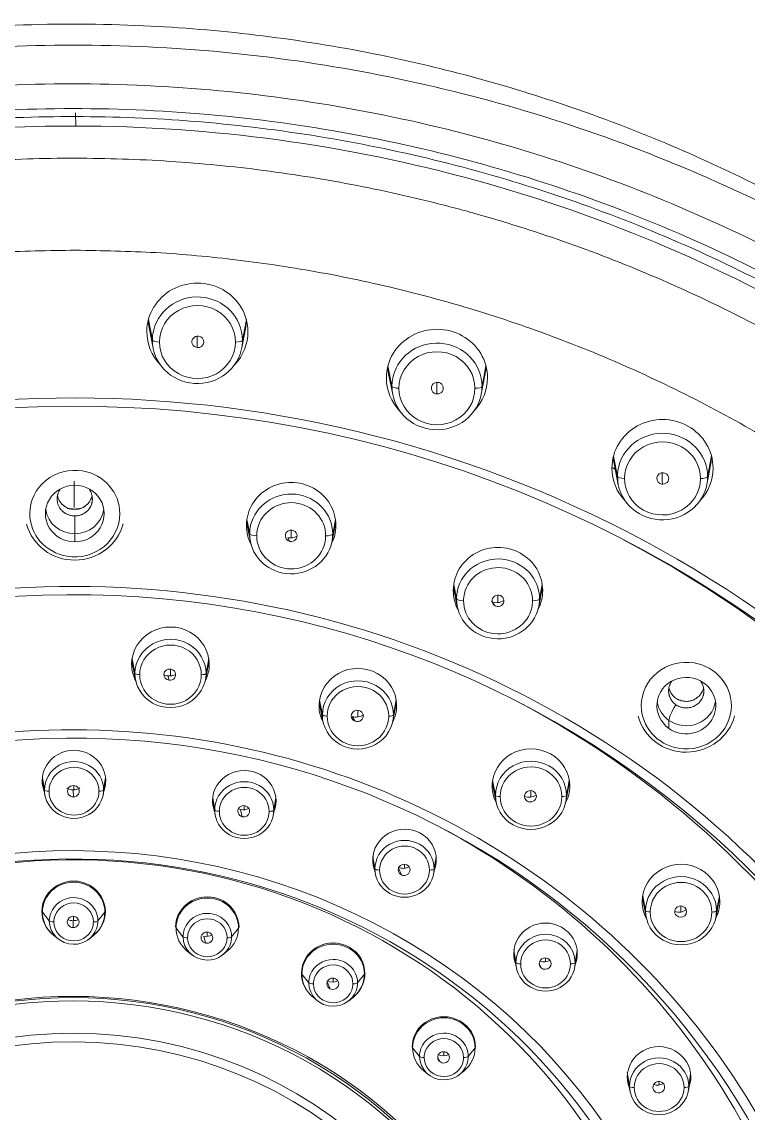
# Model space of a CAD drawing. Extents: x 16539 to 19738, y -91 to 2224.
# Drawn here: x 17563.62 to 17594.5, y 1135.6 to 1182 of the extents above; entities that cross this region are included whole.
import ezdxf

# ---------------------------------------------------------------- set-up
doc = ezdxf.new("R2010")
doc.units = 0
doc.header["$LTSCALE"] = 10
doc.header["$MEASUREMENT"] = 0
doc.layers.add('1', color=7, linetype='CONTINUOUS')

msp = doc.modelspace()

# ---------------------------------------------------------------- linework, layer by layer
at = {"layer": '1', "color": 7, "linetype": 'Continuous', "lineweight": 13}
for p, q in [((17565.913, 1177.566), (17565.91, 1178.13)), ((17569.004, 1169.334), (17569.173, 1168.462)), ((17573.167, 1169.341), (17573.003, 1168.456)), ((17571.083, 1168.144), (17571.081, 1168.632)), ((17579.186, 1167.37), (17579.355, 1166.499)), ((17583.35, 1167.377), (17583.185, 1166.493)), ((17581.266, 1166.177), (17581.264, 1166.665)), ((17588.774, 1163.535), (17588.943, 1162.663)), ((17592.937, 1163.542), (17592.772, 1162.657)), ((17573.309, 1160.226), (17573.19, 1160.836)), ((17576.838, 1160.22), (17576.954, 1160.839)), ((17565.873, 1159.887), (17565.872, 1160.231)), ((17574.924, 1160.064), (17575.02, 1159.905)), ((17575.07, 1160.053), (17575.069, 1160.385)), ((17582.101, 1157.464), (17581.983, 1158.075)), ((17585.631, 1157.459), (17585.746, 1158.078)), ((17583.63, 1157.293), (17583.762, 1157.159)), ((17583.862, 1157.304), (17583.861, 1157.623)), ((17568.311, 1154.922), (17568.434, 1154.293)), ((17571.572, 1154.926), (17571.453, 1154.288)), ((17569.94, 1154.187), (17569.938, 1154.481)), ((17569.836, 1154.189), (17569.884, 1154)), ((17576.276, 1153.162), (17576.398, 1152.532)), ((17579.537, 1153.165), (17579.418, 1152.528)), ((17577.904, 1152.44), (17577.903, 1152.727)), ((17577.659, 1152.466), (17577.797, 1152.257)), ((17591.131, 1152.298), (17591.132, 1151.953)), ((17564.583, 1149.34), (17564.498, 1149.865)), ((17567.1, 1149.336), (17567.182, 1149.867)), ((17565.815, 1149.043), (17565.813, 1149.339)), ((17565.838, 1149.524), (17565.838, 1149.339)), ((17583.633, 1149.741), (17583.755, 1149.112)), ((17586.894, 1149.744), (17586.775, 1149.107)), ((17571.736, 1149.009), (17571.821, 1148.483)), ((17574.42, 1149.011), (17574.338, 1148.48)), ((17585.011, 1148.974), (17585.107, 1148.865)), ((17585.261, 1149.037), (17585.26, 1149.311)), ((17572.922, 1148.503), (17572.996, 1148.199)), ((17573.075, 1148.674), (17573.076, 1148.492)), ((17578.549, 1146.513), (17578.634, 1145.987)), ((17579.889, 1146.182), (17579.889, 1146.007)), ((17581.233, 1146.515), (17581.151, 1145.983)), ((17579.634, 1146.014), (17579.756, 1145.728)), ((17590.014, 1144.833), (17590.136, 1144.204)), ((17593.274, 1144.836), (17593.156, 1144.199)), ((17564.497, 1144.141), (17564.477, 1144.241)), ((17567.154, 1144.137), (17567.173, 1144.24)), ((17591.642, 1144.15), (17591.641, 1144.407)), ((17564.497, 1144.141), (17564.792, 1143.771)), ((17565.806, 1143.485), (17565.803, 1143.78)), ((17565.822, 1143.966), (17565.823, 1143.78)), ((17567.154, 1144.137), (17566.861, 1143.768)), ((17570.179, 1143.469), (17570.16, 1143.569)), ((17570.179, 1143.469), (17570.474, 1143.099)), ((17571.505, 1143.298), (17571.505, 1143.114)), ((17572.836, 1143.464), (17572.543, 1143.095)), ((17572.836, 1143.464), (17572.855, 1143.568)), ((17571.357, 1143.127), (17571.43, 1142.824)), ((17587.227, 1142.523), (17587.145, 1141.992)), ((17585.622, 1141.925), (17585.705, 1141.773)), ((17585.882, 1142.194), (17585.883, 1142.03)), ((17575.528, 1141.509), (17575.509, 1141.609)), ((17575.528, 1141.509), (17575.824, 1141.139)), ((17578.185, 1141.504), (17577.893, 1141.135)), ((17578.185, 1141.504), (17578.205, 1141.608)), ((17576.604, 1141.174), (17576.726, 1140.888)), ((17576.854, 1141.342), (17576.855, 1141.16)), ((17580.234, 1138.375), (17580.215, 1138.475)), ((17580.234, 1138.375), (17580.53, 1138.005)), ((17581.56, 1138.21), (17581.56, 1138.034)), ((17582.891, 1138.371), (17582.599, 1138.002)), ((17582.891, 1138.371), (17582.91, 1138.474)), ((17581.303, 1137.942), (17581.386, 1137.789)), ((17592.052, 1137.269), (17591.97, 1136.737)), ((17590.707, 1136.941), (17590.708, 1136.791))]:
    msp.add_line(p, q, dxfattribs=at)
at = {"layer": '1', "color": 7, "linetype": 'Continuous', "lineweight": 18}
for p, q in [((17569.032, 1168.998), (17569.207, 1168.115)), ((17572.972, 1168.13), (17573.139, 1169.014)), ((17579.214, 1167.035), (17579.389, 1166.152)), ((17583.154, 1166.167), (17583.321, 1167.051)), ((17588.802, 1163.199), (17588.976, 1162.316)), ((17592.741, 1162.331), (17592.909, 1163.215)), ((17573.178, 1160.726), (17573.34, 1159.906)), ((17576.81, 1159.92), (17576.965, 1160.741)), ((17581.97, 1157.964), (17582.132, 1157.144)), ((17585.602, 1157.158), (17585.758, 1157.979)), ((17568.3, 1154.832), (17568.46, 1154.02)), ((17571.429, 1154.031), (17571.583, 1154.845)), ((17576.264, 1153.071), (17576.425, 1152.259)), ((17579.394, 1152.271), (17579.548, 1153.084)), ((17564.492, 1149.797), (17564.599, 1149.149)), ((17567.086, 1149.158), (17567.188, 1149.808)), ((17583.622, 1149.651), (17583.782, 1148.839)), ((17586.751, 1148.85), (17586.905, 1149.664)), ((17571.73, 1148.941), (17571.836, 1148.292)), ((17574.324, 1148.302), (17574.425, 1148.951)), ((17578.543, 1146.444), (17578.65, 1145.796)), ((17581.137, 1145.806), (17581.239, 1146.455)), ((17590.002, 1144.742), (17590.162, 1143.93)), ((17593.131, 1143.942), (17593.285, 1144.755)), ((17591.436, 1144.007), (17591.448, 1143.994)), ((17564.973, 1143.159), (17565.163, 1143.006)), ((17566.496, 1143.011), (17566.685, 1143.166)), ((17570.655, 1142.486), (17570.845, 1142.334)), ((17572.178, 1142.339), (17572.367, 1142.493)), ((17584.537, 1142.453), (17584.643, 1141.805)), ((17587.131, 1141.814), (17587.232, 1142.464)), ((17576.005, 1140.527), (17576.195, 1140.374)), ((17577.528, 1140.379), (17577.717, 1140.533)), ((17580.711, 1137.393), (17580.901, 1137.24)), ((17582.234, 1137.245), (17582.422, 1137.399)), ((17589.362, 1137.198), (17589.469, 1136.55)), ((17591.956, 1136.56), (17592.057, 1137.209)), ((17590.472, 1136.601), (17590.494, 1136.563))]:
    msp.add_line(p, q, dxfattribs=at)
for centre, major_axis, ratio, start_param, end_param in [((17565.793, 1117.918), (-62.049, -0.257), 0.961303, 4.706476, 7.291782), ((17565.793, 1117.918), (-62.049, -0.257), 0.961303, 4.15009, 4.706476), ((17571.086, 1168.821), (2.15, 0.009), 0.96126, 6.277434, 9.419027), ((17571.088, 1168.459), (-1.915, -0.008), 0.96126, 3.135841, 6.136072), ((17571.084, 1169.373), (-2.089, -0.008), 0.96126, 0.029039, 0.183798), ((17571.084, 1169.373), (-2.089, -0.008), 0.96126, 2.957784, 3.112541), ((17571.086, 1168.821), (2.15, 0.009), 0.96126, 3.135841, 3.886977), ((17571.086, 1168.821), (2.15, 0.009), 0.96126, 5.537785, 6.277434), ((17581.269, 1166.857), (2.15, 0.009), 0.96126, 6.277434, 9.419027), ((17571.088, 1168.459), (-1.915, -0.008), 0.96126, 6.277434, 9.283065), ((17571.088, 1168.459), (-1.915, -0.008), 0.96126, 6.136072, 6.277434), ((17571.107, 1168.388), (-0.254, -0.004), 0.965007, 4.596504, 7.738097), ((17571.107, 1168.388), (-0.254, -0.004), 0.965007, 1.454912, 4.596504), ((17571.088, 1168.459), (-1.915, -0.008), 0.96126, 2.999879, 3.135841), ((17581.27, 1166.496), (-1.915, -0.008), 0.96126, 3.135841, 6.136072), ((17581.266, 1167.41), (-2.089, -0.008), 0.96126, 0.029044, 0.1838), ((17581.266, 1167.41), (-2.089, -0.008), 0.96126, 2.957783, 3.112549), ((17581.269, 1166.857), (2.15, 0.009), 0.96126, 3.135841, 3.886977), ((17581.27, 1166.496), (-1.915, -0.008), 0.96126, 6.277434, 9.283065), ((17581.27, 1166.496), (-1.915, -0.008), 0.96126, 6.136072, 6.277434), ((17581.286, 1166.421), (-0.254, -0.009), 0.964357, 4.38065, 7.522243), ((17581.286, 1166.421), (-0.254, -0.009), 0.964357, 1.239057, 4.38065), ((17581.269, 1166.857), (2.15, 0.009), 0.96126, 5.537785, 6.277434), ((17581.27, 1166.496), (-1.915, -0.008), 0.96126, 2.999879, 3.135841), ((17565.791, 1118.295), (49.268, 0.196), 0.96126, 0.007554, 3.135841), ((17590.856, 1163.022), (2.15, 0.009), 0.96126, 6.277434, 9.419027), ((17590.858, 1162.66), (-1.915, -0.008), 0.96126, 3.135841, 6.136072), ((17590.854, 1163.574), (-2.089, -0.008), 0.96126, 0.029042, 0.183796), ((17590.854, 1163.574), (-2.089, -0.008), 0.96126, 2.957787, 3.112536), ((17590.856, 1163.022), (2.15, 0.009), 0.96126, 3.135841, 3.887026), ((17590.858, 1162.66), (-1.915, -0.008), 0.96126, 6.136072, 6.277434), ((17590.87, 1162.583), (-0.254, -0.012), 0.963208, 4.170756, 7.312348), ((17590.87, 1162.583), (-0.254, -0.012), 0.963208, 1.029163, 4.170756), ((17590.856, 1163.022), (2.15, 0.009), 0.96126, 5.537785, 6.277434), ((17575.072, 1160.586), (1.9, 0.008), 0.96126, 6.277434, 9.419027), ((17590.858, 1162.66), (-1.915, -0.008), 0.96126, 6.277434, 9.283065), ((17590.858, 1162.66), (-1.915, -0.008), 0.96126, 2.999879, 3.135841), ((17565.876, 1161.088), (1.25, 0.005), 0.96126, 1.565041, 4.706634), ((17565.876, 1161.088), (1.25, 0.005), 0.96126, 4.706634, 7.848227), ((17575.073, 1160.223), (-1.765, -0.007), 0.96126, 3.135841, 6.060304), ((17565.867, 1163.211), (-2.006, -0.008), 0.96126, 1.410564, 1.565041), ((17565.867, 1163.211), (-2.006, -0.008), 0.96126, 1.565041, 1.70602), ((17565.875, 1161.14), (-2.113, -0.008), 0.96126, 0.246361, 2.895215), ((17575.072, 1160.586), (1.9, 0.008), 0.96126, 3.135841, 3.602417), ((17575.073, 1160.223), (-1.765, -0.007), 0.96126, 6.060304, 6.277434), ((17575.072, 1160.586), (1.9, 0.008), 0.96126, 5.822394, 6.277434), ((17575.073, 1160.223), (-1.765, -0.007), 0.96126, 6.277434, 9.203879), ((17575.073, 1160.142), (-0.252, -0.005), 0.963422, 4.48327, 7.624862), ((17575.039, 1160.58), (-0.548, -0.01), 0.963422, 1.341677, 2.101354), ((17575.073, 1160.142), (-0.252, -0.005), 0.963422, 1.341677, 4.48327), ((17575.073, 1160.223), (-1.765, -0.007), 0.96126, 2.920694, 3.135841), ((17583.864, 1157.824), (1.9, 0.008), 0.96126, 6.277434, 9.419027), ((17583.866, 1157.461), (-1.765, -0.007), 0.96126, 3.135841, 6.060304), ((17565.788, 1119.122), (40.069, 0.159), 0.96126, 0.010615, 3.135841), ((17583.864, 1157.824), (1.9, 0.008), 0.96126, 3.135841, 3.602368), ((17583.866, 1157.461), (-1.765, -0.007), 0.96126, 6.060304, 6.277434), ((17583.864, 1157.824), (1.9, 0.008), 0.96126, 5.822394, 6.277434), ((17583.866, 1157.461), (-1.765, -0.007), 0.96126, 6.277434, 9.203875), ((17583.802, 1157.828), (-0.548, -0.016), 0.962797, 1.12152, 2.155448), ((17583.865, 1157.381), (-0.252, -0.007), 0.962797, 4.263113, 7.404706), ((17583.865, 1157.381), (-0.252, -0.007), 0.962797, 1.12152, 4.263113), ((17583.866, 1157.461), (-1.765, -0.007), 0.96126, 2.920689, 3.135841), ((17569.942, 1154.68), (1.65, 0.007), 0.96126, 6.277434, 9.419027), ((17569.943, 1154.291), (-1.51, -0.006), 0.96126, 3.135841, 6.277434), ((17569.942, 1154.68), (1.65, 0.007), 0.96126, 3.135841, 3.613069), ((17569.913, 1154.24), (-0.251, -0.002), 0.962568, 4.591032, 7.732624), ((17569.913, 1154.24), (-0.251, -0.002), 0.962568, 1.449439, 4.591032), ((17569.942, 1154.68), (1.65, 0.007), 0.96126, 5.811693, 6.277434), ((17577.907, 1152.919), (1.65, 0.007), 0.96126, 6.277434, 9.419027), ((17569.943, 1154.291), (-1.51, -0.006), 0.96126, 6.277434, 9.419027), ((17569.898, 1154.712), (-0.547, -0.004), 0.962568, 1.115842, 1.449439), ((17569.898, 1154.712), (-0.547, -0.004), 0.962568, 1.449439, 2.07113), ((17577.908, 1152.53), (-1.51, -0.006), 0.96126, 3.135841, 6.277434), ((17591.869, 1152.924), (1.25, 0.005), 0.96126, 0.936723, 4.078316), ((17591.869, 1152.924), (1.25, 0.005), 0.96126, 4.078316, 7.219908), ((17577.907, 1152.919), (1.65, 0.007), 0.96126, 3.135841, 3.613069), ((17577.88, 1152.485), (-0.252, -0.004), 0.962294, 4.359348, 7.50094), ((17577.88, 1152.485), (-0.252, -0.004), 0.962294, 1.217755, 4.359348), ((17577.907, 1152.919), (1.65, 0.007), 0.96126, 5.811693, 6.277434), ((17577.908, 1152.53), (-1.51, -0.006), 0.96126, 6.277434, 9.419027), ((17577.841, 1152.962), (-0.547, -0.008), 0.962294, 1.217755, 2.188998), ((17591.868, 1152.976), (-2.113, -0.008), 0.96126, 0.246361, 2.895215), ((17565.784, 1119.949), (32.869, 0.13), 0.96126, 0.014207, 3.135841), ((17565.84, 1149.726), (1.35, 0.005), 0.96126, 6.277434, 9.419027), ((17585.264, 1149.499), (1.65, 0.007), 0.96126, 6.277434, 9.419027), ((17565.842, 1149.338), (-1.258, -0.005), 0.96126, 3.135841, 6.277434), ((17585.265, 1149.11), (-1.51, -0.006), 0.96126, 3.135841, 6.277434), ((17573.078, 1148.87), (1.35, 0.005), 0.96126, 6.277434, 9.419027), ((17565.84, 1149.726), (1.35, 0.005), 0.96126, 3.135841, 3.506205), ((17565.842, 1149.338), (-1.258, -0.005), 0.96126, 6.277434, 9.419027), ((17565.813, 1149.792), (-0.472, -0.002), 0.961853, 0.929913, 1.56584), ((17565.816, 1149.284), (-0.251, -0.001), 0.961853, 4.707433, 7.849026), ((17565.813, 1149.792), (-0.472, -0.002), 0.961853, 1.56584, 2.201325), ((17565.816, 1149.284), (-0.251, -0.001), 0.961853, 1.56584, 4.707433), ((17565.84, 1149.726), (1.35, 0.005), 0.96126, 5.918605, 6.277434), ((17573.079, 1148.481), (-1.258, -0.005), 0.96126, 3.135841, 6.277434), ((17585.264, 1149.499), (1.65, 0.007), 0.96126, 3.135841, 3.613069), ((17585.242, 1149.07), (-0.252, -0.005), 0.961812, 4.13012, 7.271712), ((17585.264, 1149.499), (1.65, 0.007), 0.96126, 5.811693, 6.277434), ((17573.078, 1148.87), (1.35, 0.005), 0.96126, 3.135841, 3.506205), ((17573.078, 1148.87), (1.35, 0.005), 0.96126, 5.918605, 6.277434), ((17585.265, 1149.11), (-1.51, -0.006), 0.96126, 6.277434, 9.419027), ((17585.179, 1149.558), (-0.547, -0.011), 0.961812, 1.198032, 2.14861), ((17585.242, 1149.07), (-0.252, -0.005), 0.961812, 0.988527, 4.13012), ((17573.079, 1148.481), (-1.258, -0.005), 0.96126, 6.277434, 9.419027), ((17573.056, 1148.434), (-0.251, -0.002), 0.961781, 4.462037, 7.60363), ((17573.036, 1148.944), (-0.472, -0.004), 0.961781, 1.109614, 1.320445), ((17573.036, 1148.944), (-0.472, -0.004), 0.961781, 1.320445, 2.093081), ((17573.056, 1148.434), (-0.251, -0.002), 0.961781, 1.320445, 4.462037), ((17579.891, 1146.373), (1.35, 0.005), 0.96126, 6.277434, 9.419027), ((17579.893, 1145.985), (-1.258, -0.005), 0.96126, 3.135841, 6.277434), ((17565.781, 1120.774), (26.663, 0.106), 0.96126, 0.018859, 3.135841), ((17579.891, 1146.373), (1.35, 0.005), 0.96126, 3.135841, 3.506205), ((17579.836, 1146.458), (-0.472, -0.005), 0.961589, 1.075941, 2.113696), ((17579.873, 1145.942), (-0.251, -0.003), 0.961589, 4.217534, 7.359126), ((17579.873, 1145.942), (-0.251, -0.003), 0.961589, 1.075941, 4.217534), ((17579.891, 1146.373), (1.35, 0.005), 0.96126, 5.918605, 6.277434), ((17591.644, 1144.59), (1.65, 0.007), 0.96126, 6.277434, 9.419027), ((17579.893, 1145.985), (-1.258, -0.005), 0.96126, 6.277434, 9.419027), ((17591.646, 1144.201), (-1.51, -0.006), 0.96126, 3.135841, 6.277434), ((17565.825, 1144.167), (1.35, 0.005), 0.96126, 6.277434, 9.419027), ((17565.825, 1144.139), (-1.328, -0.005), 0.96126, 4.706638, 6.277434), ((17565.825, 1144.139), (-1.328, -0.005), 0.96126, 3.135841, 4.706638), ((17565.827, 1143.769), (-1.034, -0.004), 0.96126, 4.706638, 5.933467), ((17565.827, 1143.769), (-1.034, -0.004), 0.96126, 3.135841, 4.706638), ((17571.507, 1143.495), (1.35, 0.005), 0.96126, 6.277434, 9.419027), ((17571.507, 1143.467), (-1.328, -0.005), 0.96126, 4.706638, 6.277434), ((17571.507, 1143.467), (-1.328, -0.005), 0.96126, 3.135841, 4.706638), ((17591.644, 1144.59), (1.65, 0.007), 0.96126, 3.135841, 3.61302), ((17591.627, 1144.165), (-0.252, -0.005), 0.961223, 3.904246, 7.045839), ((17591.545, 1144.668), (-0.547, -0.012), 0.961223, 1.234384, 2.175684), ((17591.627, 1144.165), (-0.252, -0.005), 0.961223, 0.762654, 3.904246), ((17591.644, 1144.59), (1.65, 0.007), 0.96126, 5.811742, 6.277434), ((17565.825, 1144.167), (1.35, 0.005), 0.96126, 3.135841, 3.989913), ((17565.825, 1144.139), (-1.328, -0.005), 0.96126, 6.277434, 7.153889), ((17565.827, 1143.769), (-1.034, -0.004), 0.96126, 5.933467, 6.277434), ((17565.827, 1143.769), (-1.034, -0.004), 0.96126, 6.277434, 7.84823), ((17565.806, 1143.725), (-0.25, -0.001), 0.961409, 4.707491, 7.849084), ((17565.804, 1144.268), (-0.508, -0.002), 0.961409, 1.111644, 1.565898), ((17565.804, 1144.268), (-0.508, -0.002), 0.961409, 1.565898, 2.030559), ((17565.806, 1143.725), (-0.25, -0.001), 0.961409, 1.565898, 4.707491), ((17565.825, 1144.139), (-1.328, -0.005), 0.96126, 2.270897, 3.135841), ((17565.825, 1144.167), (1.35, 0.005), 0.96126, 5.422185, 6.277434), ((17565.827, 1143.769), (-1.034, -0.004), 0.96126, 2.791875, 3.135841), ((17571.509, 1143.097), (-1.034, -0.004), 0.96126, 4.706638, 5.933467), ((17571.509, 1143.097), (-1.034, -0.004), 0.96126, 3.135841, 4.706638), ((17591.646, 1144.201), (-1.51, -0.006), 0.96126, 6.277434, 9.419027), ((17565.827, 1143.769), (-1.034, -0.004), 0.96126, 1.565045, 2.791875), ((17571.507, 1143.467), (-1.328, -0.005), 0.96126, 6.277434, 7.153889), ((17571.509, 1143.097), (-1.034, -0.004), 0.96126, 5.933467, 6.277434), ((17571.491, 1143.058), (-0.25, -0.001), 0.961391, 4.464852, 7.606445), ((17571.491, 1143.058), (-0.25, -0.001), 0.961391, 1.323259, 4.464852), ((17571.507, 1143.467), (-1.328, -0.005), 0.96126, 2.270897, 3.135841), ((17585.885, 1142.382), (1.35, 0.005), 0.96126, 6.277434, 9.419027), ((17571.509, 1143.097), (-1.034, -0.004), 0.96126, 6.277434, 7.84823), ((17571.479, 1143.602), (-0.508, -0.002), 0.961391, 1.323259, 2.044353), ((17571.509, 1143.097), (-1.034, -0.004), 0.96126, 2.791875, 3.135841), ((17576.857, 1141.535), (1.35, 0.005), 0.96126, 6.277434, 9.419027), ((17585.886, 1141.994), (-1.258, -0.005), 0.96126, 3.135841, 6.277431), ((17571.509, 1143.097), (-1.034, -0.004), 0.96126, 1.565045, 2.791875), ((17576.857, 1141.507), (-1.328, -0.005), 0.96126, 4.706638, 6.277434), ((17576.857, 1141.507), (-1.328, -0.005), 0.96126, 3.135841, 4.706638), ((17585.885, 1142.382), (1.35, 0.005), 0.96126, 3.135841, 3.506205), ((17585.885, 1142.382), (1.35, 0.005), 0.96126, 5.918605, 6.277434), ((17576.858, 1141.137), (-1.034, -0.004), 0.96126, 4.706638, 5.933467), ((17576.858, 1141.137), (-1.034, -0.004), 0.96126, 3.135841, 4.706638), ((17585.886, 1141.994), (-1.258, -0.005), 0.96126, 6.277431, 9.419027), ((17585.871, 1141.953), (-0.251, -0.003), 0.961321, 3.97456, 7.116153), ((17585.82, 1142.479), (-0.472, -0.006), 0.961321, 1.181242, 2.125831), ((17585.871, 1141.953), (-0.251, -0.003), 0.961321, 0.832968, 3.97456), ((17576.857, 1141.535), (1.35, 0.005), 0.96126, 3.135841, 3.971848), ((17576.857, 1141.507), (-1.328, -0.005), 0.96126, 6.277434, 7.153889), ((17576.858, 1141.137), (-1.034, -0.004), 0.96126, 5.933467, 6.277434), ((17576.857, 1141.507), (-1.328, -0.005), 0.96126, 2.270897, 3.135841), ((17576.857, 1141.535), (1.35, 0.005), 0.96126, 5.495815, 6.277434), ((17565.778, 1121.475), (19.8, 0.079), 0.96126, 6.277434, 9.419027), ((17565.779, 1121.337), (-19.8, -0.079), 0.96126, 3.135841, 6.277434), ((17576.858, 1141.137), (-1.034, -0.004), 0.96126, 6.277434, 7.84823), ((17576.823, 1141.648), (-0.508, -0.003), 0.961343, 1.080836, 2.055318), ((17576.843, 1141.101), (-0.251, -0.001), 0.961343, 4.222428, 7.364021), ((17576.843, 1141.101), (-0.251, -0.001), 0.961343, 1.080836, 4.222428), ((17576.858, 1141.137), (-1.034, -0.004), 0.96126, 2.791875, 3.135841), ((17565.779, 1121.337), (20, 0.079), 0.96126, 6.277434, 9.419027), ((17576.858, 1141.137), (-1.034, -0.004), 0.96126, 1.565045, 2.791875), ((17581.562, 1138.401), (1.35, 0.005), 0.96126, 6.277434, 9.419027), ((17581.563, 1138.373), (-1.328, -0.005), 0.96126, 4.706638, 6.277434), ((17581.563, 1138.373), (-1.328, -0.005), 0.96126, 3.135841, 4.706638), ((17565.779, 1121.415), (-18.287, -0.073), 0.96126, 3.135841, 6.273075), ((17565.779, 1121.337), (-17.988, -0.071), 0.96126, 3.135841, 6.273075), ((17581.564, 1138.003), (-1.034, -0.004), 0.96126, 4.706638, 5.933467), ((17581.564, 1138.003), (-1.034, -0.004), 0.96126, 3.135841, 4.706638), ((17581.563, 1138.373), (-1.328, -0.005), 0.96126, 6.277434, 7.153889), ((17581.564, 1138.003), (-1.034, -0.004), 0.96126, 5.933467, 6.277434), ((17581.552, 1137.97), (-0.251, -0.001), 0.961277, 3.980379, 7.121972), ((17581.563, 1138.373), (-1.328, -0.005), 0.96126, 2.270897, 3.135841), ((17590.71, 1137.127), (1.35, 0.005), 0.96126, 6.277434, 9.419027), ((17581.564, 1138.003), (-1.034, -0.004), 0.96126, 6.277434, 7.84823), ((17581.525, 1138.522), (-0.508, -0.003), 0.961277, 1.161634, 2.062583), ((17581.552, 1137.97), (-0.251, -0.001), 0.961277, 0.838787, 3.980379), ((17581.564, 1138.003), (-1.034, -0.004), 0.96126, 2.791875, 3.135841), ((17590.712, 1136.739), (-1.258, -0.005), 0.96126, 3.135841, 6.277435), ((17581.564, 1138.003), (-1.034, -0.004), 0.96126, 1.565045, 2.791875), ((17590.71, 1137.127), (1.35, 0.005), 0.96126, 3.135841, 3.506205), ((17590.701, 1136.7), (-0.251, -0.003), 0.961041, 3.733374, 6.874967), ((17590.638, 1137.239), (-0.472, -0.005), 0.961041, 1.217205, 2.128218), ((17590.701, 1136.7), (-0.251, -0.003), 0.961041, 0.591782, 3.733374), ((17590.71, 1137.127), (1.35, 0.005), 0.96126, 5.918605, 6.277434), ((17590.712, 1136.739), (-1.258, -0.005), 0.96126, 6.277435, 9.419027)]:
    msp.add_ellipse(centre, major_axis=major_axis, ratio=ratio, start_param=start_param, end_param=end_param, dxfattribs=at)
at = {"layer": '1', "color": 7, "linetype": 'Continuous', "lineweight": 13}
for centre, major_axis, ratio, start_param, end_param in [((17571.088, 1168.381), (-1.615, -0.006), 0.96126, 3.135841, 6.277434), ((17569.473, 1168.466), (-0.3, 0.001), 0.275637, 0.054009, 1.572446), ((17571.088, 1168.381), (-1.615, -0.006), 0.96126, 6.277434, 9.419027), ((17572.703, 1168.461), (0.3, -0.001), 0.275637, 4.714038, 6.232475), ((17581.27, 1166.417), (-1.615, -0.006), 0.96126, 3.135841, 6.277434), ((17579.655, 1166.502), (-0.3, 0.001), 0.275637, 0.054009, 1.572446), ((17582.885, 1166.497), (0.3, -0.001), 0.275637, 4.714038, 6.232475), ((17565.792, 1118.167), (49.767, 0.198), 0.96126, 6.277434, 9.419027), ((17581.27, 1166.417), (-1.615, -0.006), 0.96126, 6.277434, 9.419027), ((17590.858, 1162.582), (-1.615, -0.006), 0.96126, 3.135841, 6.277434), ((17565.876, 1161.088), (-1.914, -0.008), 0.96126, 4.535099, 6.277434), ((17565.876, 1161.088), (-1.914, -0.008), 0.96126, 3.135841, 4.535099), ((17589.242, 1162.667), (-0.3, 0.001), 0.275637, 0.054009, 1.572446), ((17590.858, 1162.582), (-1.615, -0.006), 0.96126, 6.277434, 9.419027), ((17592.473, 1162.662), (0.3, -0.001), 0.275637, 4.714038, 6.232475), ((17575.074, 1160.145), (-1.465, -0.006), 0.96126, 3.135841, 6.060304), ((17565.876, 1161.088), (-1.914, -0.008), 0.96126, 6.277434, 7.676692), ((17565.875, 1161.433), (-1.25, -0.005), 0.96126, 0.143863, 1.565041), ((17565.876, 1161.088), (-1.914, -0.008), 0.96126, 1.393506, 3.135841), ((17565.875, 1161.433), (-0.002, -1.25), 0.001617, 5.076448, 6.003933), ((17565.875, 1161.433), (-1.25, -0.005), 0.96126, 1.565041, 2.997755), ((17573.608, 1160.23), (0.3, -0.001), 0.275637, 3.195602, 4.714038), ((17575.074, 1160.145), (-1.465, -0.006), 0.96126, 6.277434, 9.203879), ((17575.074, 1160.145), (-1.465, -0.006), 0.96126, 6.060304, 6.277434), ((17575.074, 1160.145), (-1.465, -0.006), 0.96126, 2.920694, 3.135841), ((17576.539, 1160.225), (-0.3, 0.001), 0.275637, 1.572446, 3.090882), ((17565.788, 1118.994), (48.632, 0.193), 0.96126, 0.007554, 1.064866), ((17583.866, 1157.383), (-1.465, -0.006), 0.96126, 3.135841, 6.060304), ((17565.788, 1118.994), (40.567, 0.161), 0.96126, 6.277434, 9.419027), ((17583.866, 1157.383), (-1.465, -0.006), 0.96126, 6.060304, 6.277434), ((17582.401, 1157.468), (0.3, -0.001), 0.275637, 3.195602, 4.714038), ((17583.866, 1157.383), (-1.465, -0.006), 0.96126, 6.277434, 9.203875), ((17583.866, 1157.383), (-1.465, -0.006), 0.96126, 2.920689, 3.135841), ((17585.331, 1157.463), (-0.3, 0.001), 0.275637, 1.572446, 3.090882), ((17569.944, 1154.239), (-1.31, -0.005), 0.96126, 3.135841, 6.277434), ((17591.869, 1152.924), (-1.914, -0.008), 0.96126, 4.535099, 6.277434), ((17591.869, 1152.924), (-1.914, -0.008), 0.96126, 3.135841, 4.535099), ((17568.633, 1154.296), (0.2, 0), 0.275637, 3.195602, 4.714038), ((17569.944, 1154.239), (-1.31, -0.005), 0.96126, 6.277434, 9.419027), ((17571.254, 1154.292), (-0.2, 0), 0.275637, 1.572446, 3.090882), ((17577.909, 1152.478), (-1.31, -0.005), 0.96126, 3.135841, 6.277434), ((17565.785, 1119.821), (39.432, 0.157), 0.96126, 0.010614, 1.064011), ((17591.867, 1153.269), (-1.25, -0.005), 0.96126, 0.143863, 0.936723), ((17591.867, 1153.269), (-1.25, -0.005), 0.96126, 0.936723, 2.997706), ((17591.869, 1152.924), (-1.914, -0.008), 0.96126, 6.277434, 7.676692), ((17591.867, 1153.269), (0.717, 1.024), 0.163299, 1.987293, 2.914563), ((17591.869, 1152.924), (-1.914, -0.008), 0.96126, 1.393506, 3.135841), ((17576.598, 1152.535), (0.2, 0), 0.275637, 3.195602, 4.714038), ((17577.909, 1152.478), (-1.31, -0.005), 0.96126, 6.277434, 9.419027), ((17579.219, 1152.531), (-0.2, 0), 0.275637, 1.572446, 3.090882), ((17565.785, 1119.821), (33.368, 0.132), 0.96126, 6.277434, 9.419027), ((17565.842, 1149.285), (-1.059, -0.004), 0.96126, 3.135841, 6.277434), ((17585.266, 1149.057), (-1.31, -0.005), 0.96126, 3.135841, 6.277434), ((17564.783, 1149.342), (0.2, 0), 0.275637, 3.186875, 4.714038), ((17566.9, 1149.338), (-0.2, 0), 0.275637, 1.572446, 3.099609), ((17573.079, 1148.429), (-1.059, -0.004), 0.96126, 3.135841, 6.277434), ((17565.842, 1149.285), (-1.059, -0.004), 0.96126, 6.277434, 9.419027), ((17583.955, 1149.115), (-0.2, 0), 0.275637, 0.054009, 1.572446), ((17585.266, 1149.057), (-1.31, -0.005), 0.96126, 6.277434, 9.419027), ((17586.576, 1149.111), (0.2, 0), 0.275637, 4.714038, 6.232475), ((17572.021, 1148.486), (-0.2, 0), 0.275637, 0.045282, 1.572446), ((17573.079, 1148.429), (-1.059, -0.004), 0.96126, 6.277434, 9.419027), ((17574.138, 1148.482), (0.2, 0), 0.275637, 4.714038, 6.241201), ((17565.782, 1120.648), (32.232, 0.128), 0.96126, 0.014207, 1.063076), ((17565.782, 1120.648), (27.161, 0.108), 0.96126, 6.277434, 9.419027), ((17579.893, 1145.932), (-1.059, -0.004), 0.96126, 3.135841, 6.277434), ((17565.779, 1121.337), (-26.038, -0.103), 0.96126, 3.160452, 6.277434), ((17578.834, 1145.989), (-0.2, 0), 0.275637, 0.045282, 1.572446), ((17579.893, 1145.932), (-1.059, -0.004), 0.96126, 6.277434, 9.419027), ((17580.951, 1145.986), (0.2, 0), 0.275637, 4.714038, 6.241201), ((17591.646, 1144.149), (-1.31, -0.005), 0.96126, 3.135841, 6.277434), ((17565.827, 1143.726), (-0.839, -0.003), 0.96126, 3.135841, 5.933467), ((17564.987, 1143.782), (0.2, 0), 0.275637, 3.359127, 4.714038), ((17565.827, 1143.726), (-0.839, -0.003), 0.96126, 5.933467, 6.277434), ((17566.666, 1143.78), (-0.2, 0), 0.275637, 1.572446, 2.927356), ((17571.509, 1143.054), (-0.839, -0.003), 0.96126, 3.135841, 5.933467), ((17590.335, 1144.206), (-0.2, 0), 0.275637, 0.054009, 1.572446), ((17591.646, 1144.149), (-1.31, -0.005), 0.96126, 6.277434, 9.419027), ((17592.956, 1144.202), (0.2, 0), 0.275637, 4.714038, 6.232475), ((17565.827, 1143.726), (-0.839, -0.003), 0.96126, 6.277434, 9.07506), ((17565.827, 1143.726), (-0.839, -0.003), 0.96126, 2.791875, 3.135841), ((17571.509, 1143.054), (-0.839, -0.003), 0.96126, 5.933467, 6.277434), ((17570.67, 1143.11), (0.2, 0), 0.275637, 3.359127, 4.714038), ((17571.509, 1143.054), (-0.839, -0.003), 0.96126, 6.277434, 9.07506), ((17571.509, 1143.054), (-0.839, -0.003), 0.96126, 2.791875, 3.135841), ((17572.348, 1143.107), (-0.2, 0), 0.275637, 1.572446, 2.927356), ((17585.887, 1141.941), (-1.059, -0.004), 0.96126, 3.135841, 6.277434), ((17576.859, 1141.094), (-0.839, -0.003), 0.96126, 3.135841, 5.933467), ((17584.828, 1141.998), (-0.2, 0), 0.275637, 0.045282, 1.572446), ((17585.887, 1141.941), (-1.059, -0.004), 0.96126, 6.277434, 9.419027), ((17586.945, 1141.994), (0.2, 0), 0.275637, 4.714038, 6.241201), ((17576.019, 1141.15), (0.2, 0), 0.275637, 3.359127, 4.714038), ((17576.859, 1141.094), (-0.839, -0.003), 0.96126, 5.933467, 6.277434), ((17576.859, 1141.094), (-0.839, -0.003), 0.96126, 6.277434, 9.07506), ((17576.859, 1141.094), (-0.839, -0.003), 0.96126, 2.791875, 3.135841), ((17577.697, 1141.147), (-0.2, 0), 0.275637, 1.572446, 2.927356), ((17581.564, 1137.96), (-0.839, -0.003), 0.96126, 3.135841, 5.933467), ((17581.564, 1137.96), (-0.839, -0.003), 0.96126, 5.933467, 6.277434), ((17580.725, 1138.016), (0.2, 0), 0.275637, 3.359127, 4.714038), ((17581.564, 1137.96), (-0.839, -0.003), 0.96126, 6.277434, 9.07506), ((17581.564, 1137.96), (-0.839, -0.003), 0.96126, 2.791875, 3.135841), ((17582.403, 1138.014), (-0.2, 0), 0.275637, 1.572446, 2.927356), ((17590.712, 1136.686), (-1.059, -0.004), 0.96126, 3.135841, 6.277434), ((17589.653, 1136.743), (-0.2, 0), 0.275637, 0.045282, 1.572446), ((17590.712, 1136.686), (-1.059, -0.004), 0.96126, 6.277434, 9.419027), ((17591.77, 1136.74), (0.2, 0), 0.275637, 4.714038, 6.241201)]:
    msp.add_ellipse(centre, major_axis=major_axis, ratio=ratio, start_param=start_param, end_param=end_param, dxfattribs=at)
at = {"layer": '1', "color": 7, "linetype": 'Continuous', "lineweight": 18}
for points, knots in [([(17618.027, 1155.734), (17617.573, 1156.338), (17616.021, 1158.331), (17613.208, 1161.548), (17608.838, 1165.801), (17603.897, 1169.741), (17598.959, 1172.896), (17594.822, 1175.125), (17590.841, 1176.954), (17585.353, 1179.021), (17577.965, 1180.969), (17568.384, 1182.115), (17557.952, 1181.728), (17547.961, 1179.673), (17539.561, 1176.569), (17533.376, 1173.365), (17528.557, 1170.283), (17524.275, 1167.059), (17520.643, 1163.8), (17517.815, 1160.869), (17515.622, 1158.376), (17513.057, 1155.141), (17510.018, 1150.698), (17508.075, 1147.109), (17507.136, 1145.134)], [0, 0, 0, 0, 0.016937, 0.056605, 0.095855, 0.154271, 0.198173, 0.22761, 0.259902, 0.296428, 0.359257, 0.431104, 0.512405, 0.59257, 0.659189, 0.712991, 0.748614, 0.787663, 0.8335, 0.858203, 0.879208, 0.908171, 0.951061, 1, 1, 1, 1]), ([(17600.162, 1171.54), (17598.362, 1172.621), (17596.508, 1173.616), (17592.705, 1175.428), (17590.758, 1176.244), (17586.789, 1177.689), (17584.767, 1178.318), (17580.67, 1179.381), (17578.594, 1179.816), (17574.408, 1180.489), (17572.298, 1180.726), (17568.063, 1181.001), (17565.939, 1181.039), (17561.696, 1180.913), (17559.578, 1180.75), (17555.368, 1180.225), (17553.277, 1179.864), (17549.141, 1178.945), (17547.096, 1178.388), (17543.074, 1177.084), (17541.096, 1176.337), (17537.226, 1174.66), (17535.333, 1173.73), (17531.652, 1171.697), (17529.864, 1170.593), (17526.408, 1168.223), (17524.74, 1166.956), (17521.542, 1164.272), (17520.012, 1162.854), (17517.103, 1159.881), (17515.725, 1158.326), (17513.133, 1155.093), (17511.919, 1153.416), (17509.669, 1149.955), (17508.633, 1148.171), (17506.747, 1144.515), (17505.897, 1142.642), (17504.392, 1138.826), (17503.737, 1136.882), (17502.629, 1132.943), (17502.176, 1130.947), (17501.474, 1126.922), (17501.227, 1124.893), (17500.939, 1120.821), (17500.899, 1118.779), (17501.028, 1114.7), (17501.197, 1112.663), (17501.741, 1108.616), (17502.117, 1106.606), (17503.071, 1102.63), (17503.649, 1100.664), (17505.004, 1096.797), (17505.781, 1094.896), (17507.523, 1091.175), (17508.49, 1089.356), (17510.604, 1085.818), (17511.751, 1084.098), (17514.215, 1080.776), (17515.532, 1079.174), (17518.324, 1076.1), (17519.798, 1074.629), (17522.889, 1071.833), (17524.506, 1070.508), (17527.868, 1068.017), (17529.612, 1066.851), (17531.412, 1065.77)], [0, 0, 0, 0, 0.03125, 0.03125, 0.0625, 0.0625, 0.09375, 0.09375, 0.125, 0.125, 0.15625, 0.15625, 0.1875, 0.1875, 0.21875, 0.21875, 0.25, 0.25, 0.28125, 0.28125, 0.3125, 0.3125, 0.34375, 0.34375, 0.375, 0.375, 0.40625, 0.40625, 0.4375, 0.4375, 0.46875, 0.46875, 0.5, 0.5, 0.53125, 0.53125, 0.5625, 0.5625, 0.59375, 0.59375, 0.625, 0.625, 0.65625, 0.65625, 0.6875, 0.6875, 0.71875, 0.71875, 0.75, 0.75, 0.78125, 0.78125, 0.8125, 0.8125, 0.84375, 0.84375, 0.875, 0.875, 0.90625, 0.90625, 0.9375, 0.9375, 0.96875, 0.96875, 1, 1, 1, 1]), ([(17532.558, 1066.848), (17530.817, 1067.893), (17529.129, 1069.02), (17525.876, 1071.428), (17524.312, 1072.709), (17521.321, 1075.412), (17519.894, 1076.834), (17517.193, 1079.806), (17515.919, 1081.356), (17513.534, 1084.568), (17512.424, 1086.231), (17510.378, 1089.652), (17509.443, 1091.411), (17507.756, 1095.009), (17507.004, 1096.848), (17505.692, 1100.588), (17505.132, 1102.489), (17504.208, 1106.334), (17503.844, 1108.278), (17503.316, 1112.193), (17503.153, 1114.162), (17503.027, 1118.107), (17503.064, 1120.083), (17503.341, 1124.021), (17503.58, 1125.983), (17504.257, 1129.876), (17504.695, 1131.807), (17505.766, 1135.617), (17506.399, 1137.497), (17507.853, 1141.189), (17508.674, 1143), (17510.498, 1146.537), (17511.5, 1148.263), (17513.675, 1151.611), (17514.848, 1153.233), (17517.354, 1156.36), (17518.687, 1157.865), (17521.5, 1160.741), (17522.979, 1162.112), (17526.072, 1164.71), (17527.684, 1165.935), (17531.026, 1168.229), (17532.756, 1169.296), (17536.316, 1171.264), (17538.146, 1172.164), (17541.889, 1173.786), (17543.802, 1174.509), (17547.692, 1175.772), (17549.67, 1176.311), (17553.67, 1177.2), (17555.693, 1177.551), (17559.764, 1178.059), (17561.813, 1178.217), (17565.917, 1178.34), (17567.972, 1178.304), (17572.068, 1178.039), (17574.109, 1177.81), (17578.159, 1177.16), (17580.167, 1176.74), (17584.13, 1175.712), (17586.085, 1175.104), (17589.925, 1173.708), (17591.809, 1172.919), (17595.487, 1171.167), (17597.282, 1170.205), (17599.023, 1169.16)], [0, 0, 0, 0, 0.03125, 0.03125, 0.0625, 0.0625, 0.09375, 0.09375, 0.125, 0.125, 0.15625, 0.15625, 0.1875, 0.1875, 0.21875, 0.21875, 0.25, 0.25, 0.28125, 0.28125, 0.3125, 0.3125, 0.34375, 0.34375, 0.375, 0.375, 0.40625, 0.40625, 0.4375, 0.4375, 0.46875, 0.46875, 0.5, 0.5, 0.53125, 0.53125, 0.5625, 0.5625, 0.59375, 0.59375, 0.625, 0.625, 0.65625, 0.65625, 0.6875, 0.6875, 0.71875, 0.71875, 0.75, 0.75, 0.78125, 0.78125, 0.8125, 0.8125, 0.84375, 0.84375, 0.875, 0.875, 0.90625, 0.90625, 0.9375, 0.9375, 0.96875, 0.96875, 1, 1, 1, 1]), ([(17565.913, 1177.967), (17564.235, 1177.969), (17562.557, 1177.907), (17559.212, 1177.652), (17557.545, 1177.459), (17554.232, 1176.946), (17552.586, 1176.624), (17549.327, 1175.855), (17547.714, 1175.408), (17544.53, 1174.388), (17542.96, 1173.817), (17539.872, 1172.554), (17538.354, 1171.862), (17535.382, 1170.364), (17533.928, 1169.557), (17531.091, 1167.833), (17529.709, 1166.916), (17527.027, 1164.978), (17525.726, 1163.957), (17523.215, 1161.817), (17522.004, 1160.698), (17519.681, 1158.37), (17518.568, 1157.161), (17516.448, 1154.66), (17515.44, 1153.369), (17513.536, 1150.712), (17512.64, 1149.347), (17511.412, 1147.297), (17511.034, 1146.637), (17510.669, 1145.97)], [0, 0, 0, 0, 0.074256, 0.074256, 0.148511, 0.148511, 0.222767, 0.222767, 0.297022, 0.297022, 0.371278, 0.371278, 0.445534, 0.445534, 0.519789, 0.519789, 0.594045, 0.594045, 0.6683, 0.6683, 0.742556, 0.742556, 0.816811, 0.816811, 0.891067, 0.891067, 0.965323, 0.965323, 1, 1, 1, 1]), ([(17624.169, 1139.017), (17624.167, 1139.02), (17624.166, 1139.024), (17623.578, 1140.539), (17622.928, 1142.027), (17621.505, 1144.948), (17620.732, 1146.38), (17619.069, 1149.181), (17618.179, 1150.549), (17616.286, 1153.212), (17615.283, 1154.506), (17613.173, 1157.013), (17612.065, 1158.226), (17609.751, 1160.561), (17608.545, 1161.683), (17606.042, 1163.831), (17604.746, 1164.857), (17602.071, 1166.803), (17600.693, 1167.725), (17597.863, 1169.457), (17596.412, 1170.269), (17593.446, 1171.776), (17591.931, 1172.473), (17588.848, 1173.745), (17587.28, 1174.322), (17584.101, 1175.351), (17582.489, 1175.804), (17579.233, 1176.583), (17577.589, 1176.909), (17574.278, 1177.433), (17572.612, 1177.631), (17569.268, 1177.896), (17567.59, 1177.964), (17565.913, 1177.967)], [0, 0, 0, 0, 0.000167, 0.000167, 0.066822, 0.066822, 0.133478, 0.133478, 0.200133, 0.200133, 0.266789, 0.266789, 0.333444, 0.333444, 0.4001, 0.4001, 0.466756, 0.466756, 0.533411, 0.533411, 0.600067, 0.600067, 0.666722, 0.666722, 0.733378, 0.733378, 0.800033, 0.800033, 0.866689, 0.866689, 0.933344, 0.933344, 1, 1, 1, 1]), ([(17504.996, 1117.847), (17504.998, 1119.153), (17505.095, 1121.758), (17505.371, 1124.348), (17505.646, 1126.284), (17505.749, 1126.929), (17505.892, 1127.733), (17505.921, 1127.894), (17505.981, 1128.215), (17506.073, 1128.696), (17506.171, 1129.175), (17506.511, 1130.767), (17506.826, 1132.026), (17507.54, 1134.515), (17508.338, 1136.976), (17509.303, 1139.379), (17510.351, 1141.754), (17510.917, 1142.928), (17511.831, 1144.666), (17512.146, 1145.242), (17512.553, 1145.957), (17512.635, 1146.1), (17512.801, 1146.385), (17512.884, 1146.527), (17513.136, 1146.952), (17513.306, 1147.234), (17514.168, 1148.633), (17514.893, 1149.725), (17516.413, 1151.856), (17518.002, 1153.933), (17519.729, 1155.903), (17521.525, 1157.819), (17522.457, 1158.751), (17523.909, 1160.107), (17524.402, 1160.553), (17525.029, 1161.101), (17525.155, 1161.21), (17525.408, 1161.427), (17525.535, 1161.536), (17525.917, 1161.859), (17526.174, 1162.072), (17527.464, 1163.126), (17528.521, 1163.932), (17530.68, 1165.471), (17532.887, 1166.937), (17535.187, 1168.258), (17537.534, 1169.507), (17538.731, 1170.096), (17540.562, 1170.923), (17541.178, 1171.189), (17542.112, 1171.575), (17542.424, 1171.701), (17542.896, 1171.887), (17543.053, 1171.948), (17543.368, 1172.069), (17544.787, 1172.609), (17546.219, 1173.094), (17548.784, 1173.873), (17551.368, 1174.567), (17553.99, 1175.096), (17556.631, 1175.541), (17557.961, 1175.722), (17559.971, 1175.931), (17560.644, 1175.989), (17561.656, 1176.061), (17561.994, 1176.083), (17562.502, 1176.111), (17562.672, 1176.12), (17563.011, 1176.135), (17563.181, 1176.143), (17564.706, 1176.202), (17566.056, 1176.211), (17568.745, 1176.144), (17570.085, 1176.067), (17572.753, 1175.83), (17574.082, 1175.669), (17576.729, 1175.262), (17578.047, 1175.017), (17580.017, 1174.584), (17580.672, 1174.429), (17581.653, 1174.18), (17582.142, 1174.052), (17582.632, 1173.917), (17582.957, 1173.826), (17583.12, 1173.78), (17584.584, 1173.357), (17585.865, 1172.942), (17588.392, 1172.033), (17590.882, 1171.044), (17593.298, 1169.9), (17595.678, 1168.676), (17596.849, 1168.025), (17598.001, 1167.333)], [0, 0, 0, 0, 0.03125, 0.0625, 0.0625, 0.078125, 0.078125, 0.082031, 0.082031, 0.085938, 0.09375, 0.09375, 0.125, 0.125, 0.15625, 0.1875, 0.1875, 0.21875, 0.21875, 0.234375, 0.234375, 0.238281, 0.238281, 0.242188, 0.242188, 0.25, 0.25, 0.28125, 0.28125, 0.3125, 0.34375, 0.34375, 0.375, 0.375, 0.390625, 0.390625, 0.394531, 0.394531, 0.398438, 0.398438, 0.40625, 0.40625, 0.4375, 0.4375, 0.46875, 0.5, 0.5, 0.53125, 0.53125, 0.546875, 0.546875, 0.554688, 0.554688, 0.558594, 0.558594, 0.5625, 0.59375, 0.59375, 0.625, 0.65625, 0.65625, 0.6875, 0.6875, 0.703125, 0.703125, 0.710938, 0.710938, 0.714844, 0.714844, 0.71875, 0.71875, 0.75, 0.75, 0.78125, 0.78125, 0.8125, 0.8125, 0.84375, 0.84375, 0.859375, 0.859375, 0.867188, 0.871094, 0.871094, 0.875, 0.875, 0.90625, 0.90625, 0.9375, 0.96875, 0.96875, 1, 1, 1, 1]), ([(17565.245, 1162.102), (17565.24, 1162.095), (17565.235, 1162.088), (17565.225, 1162.07), (17565.206, 1162.04), (17565.18, 1161.987), (17565.163, 1161.942), (17565.153, 1161.909), (17565.149, 1161.897), (17565.143, 1161.874), (17565.14, 1161.863), (17565.128, 1161.804), (17565.123, 1161.757), (17565.123, 1161.71)], [0, 0, 0, 0, 0.060874, 0.060874, 0.146249, 0.316999, 0.487749, 0.487749, 0.573124, 0.573124, 0.658499, 0.658499, 1, 1, 1, 1]), ([(17566.608, 1161.851), (17566.608, 1161.85), (17566.608, 1161.849), (17566.603, 1161.825), (17566.597, 1161.802), (17566.582, 1161.757), (17566.574, 1161.734), (17566.546, 1161.669), (17566.522, 1161.628), (17566.488, 1161.579), (17566.481, 1161.569), (17566.467, 1161.55), (17566.459, 1161.541), (17566.435, 1161.513), (17566.419, 1161.496), (17566.367, 1161.446), (17566.329, 1161.416), (17566.278, 1161.383), (17566.268, 1161.377), (17566.246, 1161.365), (17566.214, 1161.347), (17566.159, 1161.322), (17566.113, 1161.306), (17566.078, 1161.296), (17566.066, 1161.293), (17566.042, 1161.287), (17566.03, 1161.285), (17565.969, 1161.273), (17565.92, 1161.268), (17565.871, 1161.269)], [0, 0, 0, 0, 0.002955, 0.002955, 0.074173, 0.074173, 0.14539, 0.14539, 0.287825, 0.287825, 0.323434, 0.323434, 0.359043, 0.359043, 0.43026, 0.43026, 0.572695, 0.572695, 0.608304, 0.608304, 0.643913, 0.71513, 0.786348, 0.786348, 0.821956, 0.821956, 0.857565, 0.857565, 1, 1, 1, 1]), ([(17566.623, 1161.707), (17566.623, 1161.755), (17566.618, 1161.802), (17566.604, 1161.871), (17566.598, 1161.894), (17566.584, 1161.939), (17566.576, 1161.962), (17566.548, 1162.027), (17566.525, 1162.069), (17566.497, 1162.109), (17566.496, 1162.111), (17566.494, 1162.113)], [0, 0, 0, 0, 0.328596, 0.328596, 0.492894, 0.492894, 0.657191, 0.657191, 0.985787, 0.985787, 1, 1, 1, 1]), ([(17565.123, 1161.71), (17565.123, 1161.662), (17565.128, 1161.615), (17565.142, 1161.546), (17565.148, 1161.523), (17565.162, 1161.478), (17565.17, 1161.456), (17565.198, 1161.39), (17565.221, 1161.349), (17565.255, 1161.3), (17565.262, 1161.29), (17565.277, 1161.271), (17565.285, 1161.261), (17565.308, 1161.234), (17565.324, 1161.216), (17565.376, 1161.166), (17565.414, 1161.137), (17565.465, 1161.104), (17565.475, 1161.097), (17565.497, 1161.085), (17565.529, 1161.067), (17565.584, 1161.042), (17565.63, 1161.026), (17565.665, 1161.016), (17565.677, 1161.013), (17565.701, 1161.007), (17565.713, 1161.004), (17565.773, 1160.992), (17565.822, 1160.988), (17565.872, 1160.988)], [0, 0, 0, 0, 0.125, 0.125, 0.1875, 0.1875, 0.25, 0.25, 0.375, 0.375, 0.40625, 0.40625, 0.4375, 0.4375, 0.5, 0.5, 0.625, 0.625, 0.65625, 0.65625, 0.6875, 0.75, 0.8125, 0.8125, 0.84375, 0.84375, 0.875, 0.875, 1, 1, 1, 1]), ([(17565.871, 1161.269), (17565.821, 1161.269), (17565.773, 1161.273), (17565.701, 1161.287), (17565.677, 1161.293), (17565.63, 1161.307), (17565.607, 1161.315), (17565.538, 1161.342), (17565.495, 1161.364), (17565.445, 1161.397), (17565.435, 1161.404), (17565.415, 1161.418), (17565.405, 1161.425), (17565.376, 1161.448), (17565.358, 1161.464), (17565.306, 1161.514), (17565.275, 1161.55), (17565.241, 1161.599), (17565.235, 1161.609), (17565.222, 1161.63), (17565.204, 1161.66), (17565.178, 1161.714), (17565.161, 1161.758), (17565.151, 1161.792), (17565.147, 1161.803), (17565.142, 1161.824), (17565.14, 1161.833), (17565.138, 1161.843)], [0, 0, 0, 0, 0.143833, 0.143833, 0.21575, 0.21575, 0.287666, 0.287666, 0.4315, 0.4315, 0.467458, 0.467458, 0.503416, 0.503416, 0.575333, 0.575333, 0.719166, 0.719166, 0.755124, 0.755124, 0.791082, 0.862999, 0.934916, 0.934916, 0.970874, 0.970874, 1, 1, 1, 1]), ([(17565.872, 1160.988), (17565.921, 1160.988), (17565.97, 1160.992), (17566.042, 1161.006), (17566.066, 1161.012), (17566.113, 1161.025), (17566.136, 1161.033), (17566.204, 1161.06), (17566.247, 1161.082), (17566.298, 1161.115), (17566.309, 1161.122), (17566.328, 1161.136), (17566.338, 1161.143), (17566.367, 1161.166), (17566.385, 1161.181), (17566.437, 1161.231), (17566.468, 1161.267), (17566.502, 1161.316), (17566.509, 1161.327), (17566.522, 1161.347), (17566.54, 1161.378), (17566.566, 1161.431), (17566.583, 1161.475), (17566.594, 1161.509), (17566.597, 1161.52), (17566.603, 1161.543), (17566.606, 1161.555), (17566.618, 1161.613), (17566.623, 1161.66), (17566.623, 1161.707)], [0, 0, 0, 0, 0.125, 0.125, 0.1875, 0.1875, 0.25, 0.25, 0.375, 0.375, 0.40625, 0.40625, 0.4375, 0.4375, 0.5, 0.5, 0.625, 0.625, 0.65625, 0.65625, 0.6875, 0.75, 0.8125, 0.8125, 0.84375, 0.84375, 0.875, 0.875, 1, 1, 1, 1]), ([(17591.259, 1153.968), (17591.248, 1153.953), (17591.238, 1153.938), (17591.219, 1153.909), (17591.21, 1153.894), (17591.194, 1153.865), (17591.187, 1153.85), (17591.166, 1153.805), (17591.154, 1153.774), (17591.14, 1153.726), (17591.136, 1153.71), (17591.129, 1153.678), (17591.126, 1153.661), (17591.119, 1153.612), (17591.116, 1153.579), (17591.116, 1153.546)], [0, 0, 0, 0, 0.119622, 0.119622, 0.229669, 0.229669, 0.339716, 0.339716, 0.559811, 0.559811, 0.669858, 0.669858, 0.779905, 0.779905, 1, 1, 1, 1]), ([(17591.116, 1153.546), (17591.116, 1153.489), (17591.123, 1153.433), (17591.14, 1153.364), (17591.144, 1153.35), (17591.152, 1153.323), (17591.157, 1153.309), (17591.172, 1153.269), (17591.196, 1153.218), (17591.225, 1153.169), (17591.25, 1153.134), (17591.258, 1153.122), (17591.276, 1153.099), (17591.285, 1153.088), (17591.333, 1153.034), (17591.376, 1152.995), (17591.424, 1152.962)], [0, 0, 0, 0, 0.25, 0.25, 0.3125, 0.3125, 0.375, 0.375, 0.5, 0.625, 0.625, 0.6875, 0.6875, 0.75, 0.75, 1, 1, 1, 1]), ([(17591.423, 1153.243), (17591.375, 1153.276), (17591.332, 1153.315), (17591.285, 1153.368), (17591.275, 1153.379), (17591.258, 1153.402), (17591.249, 1153.414), (17591.224, 1153.449), (17591.195, 1153.498), (17591.171, 1153.55), (17591.156, 1153.59), (17591.151, 1153.603), (17591.143, 1153.63), (17591.139, 1153.644), (17591.133, 1153.668), (17591.131, 1153.677), (17591.129, 1153.687)], [0, 0, 0, 0, 0.314899, 0.314899, 0.393624, 0.393624, 0.472348, 0.472348, 0.629798, 0.787247, 0.787247, 0.865972, 0.865972, 0.944696, 0.944696, 1, 1, 1, 1]), ([(17592.601, 1153.687), (17592.597, 1153.667), (17592.592, 1153.648), (17592.582, 1153.613), (17592.577, 1153.597), (17592.565, 1153.566), (17592.558, 1153.55), (17592.538, 1153.505), (17592.522, 1153.476), (17592.495, 1153.434), (17592.486, 1153.42), (17592.466, 1153.393), (17592.455, 1153.38), (17592.422, 1153.342), (17592.375, 1153.294), (17592.322, 1153.252), (17592.279, 1153.224), (17592.265, 1153.215), (17592.235, 1153.198), (17592.22, 1153.19), (17592.174, 1153.168), (17592.143, 1153.155), (17592.094, 1153.139), (17592.078, 1153.134), (17592.044, 1153.125), (17592.027, 1153.121), (17591.977, 1153.112), (17591.909, 1153.103), (17591.84, 1153.104), (17591.789, 1153.108), (17591.771, 1153.11), (17591.737, 1153.115), (17591.72, 1153.118), (17591.67, 1153.128), (17591.637, 1153.138), (17591.589, 1153.155), (17591.573, 1153.161), (17591.542, 1153.174), (17591.526, 1153.182), (17591.48, 1153.205), (17591.451, 1153.223), (17591.423, 1153.243)], [0, 0, 0, 0, 0.041195, 0.041195, 0.075438, 0.075438, 0.109681, 0.109681, 0.178167, 0.178167, 0.21241, 0.21241, 0.246653, 0.246653, 0.315139, 0.383625, 0.383625, 0.417868, 0.417868, 0.452111, 0.452111, 0.520597, 0.520597, 0.55484, 0.55484, 0.589083, 0.589083, 0.65757, 0.726056, 0.726056, 0.760299, 0.760299, 0.794542, 0.794542, 0.863028, 0.863028, 0.897271, 0.897271, 0.931514, 0.931514, 1, 1, 1, 1]), ([(17591.424, 1152.962), (17591.452, 1152.942), (17591.511, 1152.907), (17591.573, 1152.88), (17591.621, 1152.863), (17591.638, 1152.858), (17591.671, 1152.848), (17591.688, 1152.844), (17591.738, 1152.833), (17591.772, 1152.829), (17591.823, 1152.825), (17591.84, 1152.824), (17591.874, 1152.823), (17591.892, 1152.824), (17591.943, 1152.827), (17592.011, 1152.835), (17592.078, 1152.852), (17592.126, 1152.868), (17592.143, 1152.874), (17592.174, 1152.887), (17592.19, 1152.894), (17592.236, 1152.917), (17592.265, 1152.933), (17592.307, 1152.962), (17592.321, 1152.971), (17592.348, 1152.992), (17592.361, 1153.003), (17592.399, 1153.037), (17592.446, 1153.085), (17592.486, 1153.138), (17592.513, 1153.18), (17592.522, 1153.195), (17592.538, 1153.224), (17592.546, 1153.239), (17592.566, 1153.284), (17592.578, 1153.315), (17592.592, 1153.363), (17592.596, 1153.379), (17592.603, 1153.411), (17592.606, 1153.428), (17592.614, 1153.477), (17592.616, 1153.51), (17592.616, 1153.543)], [0, 0, 0, 0, 0.0625, 0.125, 0.125, 0.15625, 0.15625, 0.1875, 0.1875, 0.25, 0.25, 0.28125, 0.28125, 0.3125, 0.3125, 0.375, 0.4375, 0.4375, 0.46875, 0.46875, 0.5, 0.5, 0.5625, 0.5625, 0.59375, 0.59375, 0.625, 0.625, 0.6875, 0.75, 0.75, 0.78125, 0.78125, 0.8125, 0.8125, 0.875, 0.875, 0.90625, 0.90625, 0.9375, 0.9375, 1, 1, 1, 1]), ([(17592.616, 1153.543), (17592.616, 1153.6), (17592.609, 1153.656), (17592.592, 1153.725), (17592.589, 1153.739), (17592.58, 1153.766), (17592.575, 1153.779), (17592.56, 1153.819), (17592.537, 1153.871), (17592.507, 1153.92), (17592.488, 1153.947), (17592.485, 1153.951), (17592.483, 1153.955)], [0, 0, 0, 0, 0.386763, 0.386763, 0.483454, 0.483454, 0.580145, 0.580145, 0.773527, 0.966908, 0.966908, 1, 1, 1, 1])]:
    msp.add_open_spline(points, degree=3, knots=knots, dxfattribs=at)
at = {"layer": '1', "color": 7, "linetype": 'Continuous', "lineweight": 13}
for points, knots in [([(17532.014, 1066.14), (17530.246, 1067.202), (17528.532, 1068.347), (17525.23, 1070.793), (17523.641, 1072.095), (17520.604, 1074.841), (17519.156, 1076.285), (17516.414, 1079.304), (17515.12, 1080.879), (17512.698, 1084.142), (17511.571, 1085.83), (17509.494, 1089.306), (17508.544, 1091.092), (17506.832, 1094.747), (17506.069, 1096.614), (17504.737, 1100.413), (17504.168, 1102.343), (17503.23, 1106.249), (17502.861, 1108.224), (17502.325, 1112.199), (17502.159, 1114.199), (17502.031, 1118.206), (17502.07, 1120.213), (17502.351, 1124.212), (17502.594, 1126.205), (17503.282, 1130.159), (17503.727, 1132.12), (17504.815, 1135.99), (17505.457, 1137.9), (17506.934, 1141.649), (17507.768, 1143.489), (17509.62, 1147.081), (17510.638, 1148.834), (17512.847, 1152.234), (17514.038, 1153.883), (17516.583, 1157.059), (17517.937, 1158.587), (17520.793, 1161.508), (17522.296, 1162.901), (17525.437, 1165.54), (17527.074, 1166.785), (17530.469, 1169.114), (17532.225, 1170.199), (17535.84, 1172.198), (17537.699, 1173.112), (17541.5, 1174.761), (17543.443, 1175.496), (17547.394, 1176.778), (17549.403, 1177.326), (17553.466, 1178.231), (17555.52, 1178.587), (17559.655, 1179.104), (17561.736, 1179.266), (17565.904, 1179.391), (17567.991, 1179.355), (17572.152, 1179.087), (17574.225, 1178.855), (17578.338, 1178.196), (17580.378, 1177.77), (17584.404, 1176.727), (17586.39, 1176.11), (17590.291, 1174.693), (17592.204, 1173.892), (17595.941, 1172.115), (17597.764, 1171.137), (17599.533, 1170.077)], [0, 0, 0, 0, 0.03125, 0.03125, 0.0625, 0.0625, 0.09375, 0.09375, 0.125, 0.125, 0.15625, 0.15625, 0.1875, 0.1875, 0.21875, 0.21875, 0.25, 0.25, 0.28125, 0.28125, 0.3125, 0.3125, 0.34375, 0.34375, 0.375, 0.375, 0.40625, 0.40625, 0.4375, 0.4375, 0.46875, 0.46875, 0.5, 0.5, 0.53125, 0.53125, 0.5625, 0.5625, 0.59375, 0.59375, 0.625, 0.625, 0.65625, 0.65625, 0.6875, 0.6875, 0.71875, 0.71875, 0.75, 0.75, 0.78125, 0.78125, 0.8125, 0.8125, 0.84375, 0.84375, 0.875, 0.875, 0.90625, 0.90625, 0.9375, 0.9375, 0.96875, 0.96875, 1, 1, 1, 1]), ([(17589.359, 1137.32), (17589.364, 1137.292), (17589.395, 1137.099), (17589.426, 1136.906), (17589.453, 1136.741)], [0, 0, 0, 0, 0.142941, 1, 1, 1, 1])]:
    msp.add_open_spline(points, degree=3, knots=knots, dxfattribs=at)
for points, weights in [([(17509.492, 1118.253), (17509.556, 1149.956), (17532.921, 1172.338), (17565.901, 1172.287)], [1, 0.804738730227, 0.804738730227, 1]), ([(17565.901, 1172.287), (17598.88, 1172.236), (17622.155, 1149.782), (17622.091, 1118.079)], [1, 0.804737608057, 0.804737608057, 1])]:
    msp.add_rational_spline(points, weights, degree=3, dxfattribs=at)
at = {"layer": '1', "color": 7, "linetype": 'Continuous', "lineweight": 18}
for points in [[(17588.701, 1163.058), (17588.757, 1163.023), (17588.812, 1162.987), (17588.868, 1162.951)], [(17565.849, 1162.463), (17565.848, 1162.089), (17565.848, 1161.715), (17565.847, 1161.341)]]:
    msp.add_open_spline(points, degree=3, dxfattribs=at)
at = {"layer": '1', "color": 7, "linetype": 'Continuous', "lineweight": 13}
for points in [[(17590.851, 1162.347), (17590.848, 1162.504), (17590.845, 1162.662), (17590.842, 1162.819)], [(17584.534, 1142.574), (17584.565, 1142.381), (17584.597, 1142.189), (17584.628, 1141.996)]]:
    msp.add_open_spline(points, degree=3, dxfattribs=at)

doc.saveas('drawing.dxf')
